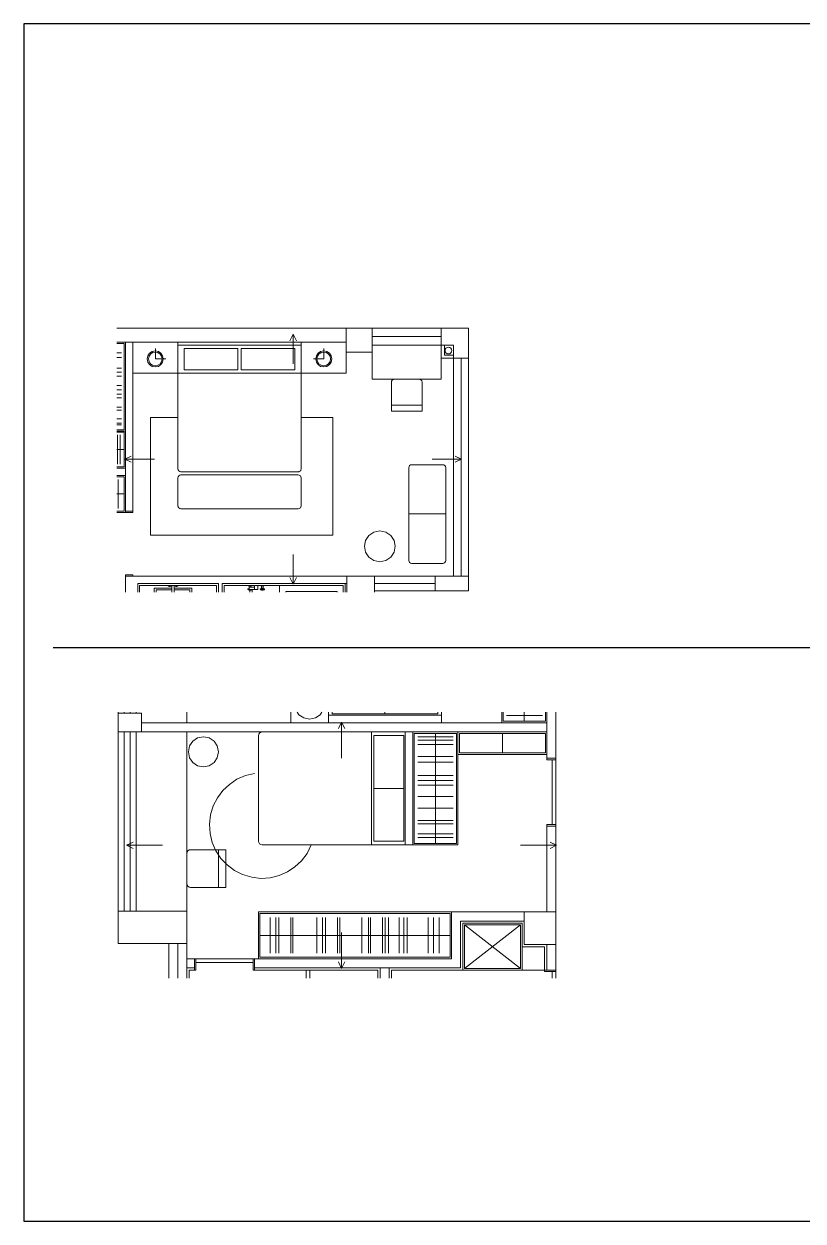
# Model space of a CAD drawing. Header units: millimetres. Extents: x -39780 to 216580, y 220 to 11660.
# Drawn here: x -39780 to -32333, y 220 to 11660 of the extents above; entities that cross this region are included whole.
import ezdxf

# ---------------------------------------------------------------- set-up
doc = ezdxf.new("R2010")
doc.units = ezdxf.units.MM
doc.layers.add('DETAIL', color=7, linetype='CONTINUOUS', lineweight=18)
doc.layers.add('FRAME', color=7, linetype='CONTINUOUS', lineweight=25)

msp = doc.modelspace()

# ---------------------------------------------------------------- linework, layer by layer
at = {"layer": 'DETAIL'}
for p, q in [((-38893, 8754), (-36699, 8754)), ((-37206, 8695), (-37237, 8633)), ((-37206, 8412), (-37206, 8695)), ((-37206, 8695), (-37176, 8633)), ((-36451, 8754), (-36699, 8754)), ((-36699, 8754), (-36699, 8524)), ((-36699, 8754), (-36451, 8754)), ((-36699, 8524), (-36699, 8754)), ((-35791, 8754), (-36451, 8754)), ((-36451, 8524), (-36451, 8754)), ((-36451, 8754), (-36451, 8524)), ((-35531, 8754), (-35791, 8754)), ((-35791, 8754), (-35791, 8589)), ((-35791, 8754), (-35791, 8589)), ((-35531, 8754), (-35791, 8754)), ((-35531, 8465), (-35531, 8754)), ((-35531, 8465), (-35531, 8754)), ((-38893, 8619), (-36699, 8619)), ((-38810, 8619), (-38893, 8619)), ((-38822, 8607), (-38893, 8607)), ((-38822, 7781), (-38822, 8607)), ((-38810, 7769), (-38810, 8619)), ((-38810, 7769), (-38810, 8619)), ((-38810, 7003), (-38810, 8619)), ((-38810, 8619), (-38740, 8619)), ((-38740, 8619), (-38740, 7003)), ((-38309, 8619), (-38740, 8619)), ((-38740, 8619), (-38740, 8324)), ((-38309, 8324), (-38309, 8619)), ((-37130, 8619), (-38309, 8619)), ((-38309, 8619), (-38309, 7410)), ((-38309, 8589), (-37130, 8589)), ((-36699, 8619), (-37130, 8619)), ((-37130, 8619), (-37130, 8324)), ((-37130, 7410), (-37130, 8619)), ((-36699, 8324), (-36699, 8619)), ((-36451, 8672), (-35791, 8672)), ((-35791, 8589), (-36451, 8589)), ((-35791, 8589), (-36451, 8589)), ((-36451, 8589), (-36451, 8265)), ((-35791, 8589), (-35673, 8589)), ((-35791, 8589), (-35673, 8589)), ((-35791, 8465), (-35791, 8589)), ((-35791, 8265), (-35791, 8589)), ((-35761, 8495), (-35761, 8589)), ((-35673, 8589), (-35673, 8465)), ((-35673, 8589), (-35673, 8465)), ((-38893, 8518), (-38849, 8518)), ((-38893, 8473), (-38849, 8473)), ((-38601, 8459), (-38595, 8489)), ((-38595, 8489), (-38579, 8513)), ((-38589, 8459), (-38584, 8484)), ((-38584, 8484), (-38570, 8505)), ((-38579, 8513), (-38554, 8529)), ((-38570, 8505), (-38550, 8519)), ((-38554, 8529), (-38524, 8535)), ((-38550, 8519), (-38524, 8524)), ((-38524, 8459), (-38524, 8558)), ((-38524, 8535), (-38495, 8529)), ((-38524, 8524), (-38499, 8519)), ((-38499, 8519), (-38479, 8505)), ((-38495, 8529), (-38470, 8513)), ((-38479, 8505), (-38465, 8484)), ((-38470, 8513), (-38454, 8489)), ((-38465, 8484), (-38460, 8459)), ((-38454, 8489), (-38448, 8459)), ((-38250, 8353), (-38250, 8560)), ((-38250, 8560), (-37734, 8560)), ((-37734, 8560), (-37734, 8353)), ((-37189, 8560), (-37705, 8560)), ((-37705, 8560), (-37705, 8353)), ((-37189, 8353), (-37189, 8560)), ((-36985, 8489), (-36991, 8459)), ((-36968, 8513), (-36985, 8489)), ((-36974, 8484), (-36979, 8459)), ((-36960, 8505), (-36974, 8484)), ((-36944, 8529), (-36968, 8513)), ((-36940, 8519), (-36960, 8505)), ((-36914, 8535), (-36944, 8529)), ((-36914, 8524), (-36940, 8519)), ((-36914, 8459), (-36914, 8558)), ((-36884, 8529), (-36914, 8535)), ((-36889, 8519), (-36914, 8524)), ((-36868, 8505), (-36889, 8519)), ((-36860, 8513), (-36884, 8529)), ((-36854, 8484), (-36868, 8505)), ((-36844, 8489), (-36860, 8513)), ((-36849, 8459), (-36854, 8484)), ((-36838, 8459), (-36844, 8489)), ((-36699, 8524), (-36451, 8524)), ((-36451, 8524), (-36699, 8524)), ((-35673, 8495), (-35761, 8495)), ((-35755, 8539), (-35753, 8552)), ((-35753, 8526), (-35755, 8539)), ((-35753, 8552), (-35746, 8562)), ((-35746, 8516), (-35753, 8526)), ((-35746, 8562), (-35735, 8569)), ((-35735, 8509), (-35746, 8516)), ((-35735, 8569), (-35723, 8571)), ((-35723, 8507), (-35735, 8509)), ((-35723, 8571), (-35710, 8569)), ((-35710, 8509), (-35723, 8507)), ((-35710, 8569), (-35700, 8562)), ((-35700, 8516), (-35710, 8509)), ((-35700, 8562), (-35693, 8552)), ((-35693, 8526), (-35700, 8516)), ((-35693, 8552), (-35690, 8539)), ((-35690, 8539), (-35693, 8526)), ((-38893, 8370), (-38849, 8370)), ((-38595, 8429), (-38601, 8459)), ((-38579, 8405), (-38595, 8429)), ((-38584, 8434), (-38589, 8459)), ((-38570, 8413), (-38584, 8434)), ((-38554, 8388), (-38579, 8405)), ((-38550, 8399), (-38570, 8413)), ((-38524, 8382), (-38554, 8388)), ((-38524, 8394), (-38550, 8399)), ((-38524, 8459), (-38425, 8459)), ((-38499, 8399), (-38524, 8394)), ((-38495, 8388), (-38524, 8382)), ((-38479, 8413), (-38499, 8399)), ((-38470, 8405), (-38495, 8388)), ((-38465, 8434), (-38479, 8413)), ((-38454, 8429), (-38470, 8405)), ((-38460, 8459), (-38465, 8434)), ((-38448, 8459), (-38454, 8429)), ((-37734, 8353), (-38250, 8353)), ((-37705, 8353), (-37189, 8353)), ((-36914, 8459), (-37013, 8459)), ((-36991, 8459), (-36985, 8429)), ((-36985, 8429), (-36968, 8405)), ((-36979, 8459), (-36974, 8434)), ((-36974, 8434), (-36960, 8413)), ((-36968, 8405), (-36944, 8388)), ((-36960, 8413), (-36940, 8399)), ((-36944, 8388), (-36914, 8382)), ((-36940, 8399), (-36914, 8394)), ((-36914, 8394), (-36889, 8399)), ((-36914, 8382), (-36884, 8388)), ((-36889, 8399), (-36868, 8413)), ((-36884, 8388), (-36860, 8405)), ((-36868, 8413), (-36854, 8434)), ((-36860, 8405), (-36844, 8429)), ((-36854, 8434), (-36849, 8459)), ((-36844, 8429), (-36838, 8459)), ((-35673, 8465), (-35791, 8465)), ((-35673, 6383), (-35673, 8465)), ((-35673, 8465), (-35531, 8465)), ((-35673, 8465), (-35531, 8465)), ((-35602, 6383), (-35602, 8465)), ((-35531, 6383), (-35531, 8465)), ((-38893, 8331), (-38849, 8331)), ((-38893, 8295), (-38849, 8295)), ((-38740, 8324), (-38309, 8324)), ((-38309, 8324), (-37130, 8324)), ((-37130, 8324), (-36699, 8324)), ((-36451, 8265), (-35791, 8265)), ((-36266, 8247), (-36268, 8235)), ((-36260, 8256), (-36266, 8247)), ((-36250, 8262), (-36260, 8256)), ((-36239, 8265), (-36250, 8262)), ((-36003, 8265), (-36239, 8265)), ((-35997, 8264), (-36003, 8265)), ((-35992, 8263), (-35997, 8264)), ((-35987, 8260), (-35992, 8263)), ((-35982, 8256), (-35987, 8260)), ((-35978, 8252), (-35982, 8256)), ((-35976, 8247), (-35978, 8252)), ((-35974, 8241), (-35976, 8247)), ((-35974, 8235), (-35974, 8241)), ((-38893, 8206), (-38849, 8206)), ((-38893, 8162), (-38849, 8162)), ((-38893, 8123), (-38849, 8123)), ((-36268, 8235), (-36268, 7958)), ((-35974, 7958), (-35974, 8235)), ((-38893, 8088), (-38849, 8088)), ((-36268, 8017), (-35974, 8017)), ((-38893, 7998), (-38849, 7998)), ((-38893, 7968), (-38849, 7968)), ((-38571, 6775), (-38571, 7898)), ((-38571, 7898), (-38309, 7898)), ((-37130, 7898), (-36826, 7898)), ((-36826, 7898), (-36826, 6775)), ((-36268, 7958), (-35974, 7958)), ((-38893, 7887), (-38849, 7887)), ((-38893, 7845), (-38849, 7845)), ((-38893, 7830), (-38849, 7830)), ((-38893, 7781), (-38822, 7781)), ((-38810, 7769), (-38893, 7769)), ((-38893, 7769), (-38810, 7769)), ((-38822, 7758), (-38893, 7758)), ((-38885, 7732), (-38885, 7454)), ((-38859, 7732), (-38859, 7454)), ((-38822, 7427), (-38822, 7758)), ((-38810, 7415), (-38810, 7769)), ((-38893, 7592), (-38822, 7592)), ((-38816, 7501), (-38754, 7531)), ((-38533, 7501), (-38816, 7501)), ((-38816, 7501), (-38754, 7471)), ((-36093, 7440), (-36099, 7430)), ((-36084, 7446), (-36093, 7440)), ((-36072, 7448), (-36084, 7446)), ((-35777, 7448), (-36072, 7448)), ((-35879, 7501), (-35596, 7501)), ((-35766, 7446), (-35777, 7448)), ((-35756, 7440), (-35766, 7446)), ((-35750, 7430), (-35756, 7440)), ((-35596, 7501), (-35659, 7531)), ((-35596, 7501), (-35659, 7471)), ((-38893, 7427), (-38822, 7427)), ((-38893, 7415), (-38810, 7415)), ((-38893, 7415), (-38810, 7415)), ((-38893, 7345), (-38810, 7345)), ((-38810, 7345), (-38893, 7345)), ((-38822, 7333), (-38893, 7333)), ((-38822, 7003), (-38822, 7333)), ((-38810, 6991), (-38810, 7345)), ((-38309, 7410), (-38307, 7398)), ((-38307, 7333), (-38309, 7321)), ((-38307, 7398), (-38300, 7389)), ((-38300, 7342), (-38307, 7333)), ((-38300, 7389), (-38291, 7382)), ((-38291, 7348), (-38300, 7342)), ((-38291, 7382), (-38280, 7380)), ((-38280, 7351), (-38291, 7348)), ((-38280, 7380), (-37159, 7380)), ((-37159, 7351), (-38280, 7351)), ((-37159, 7380), (-37153, 7381)), ((-37148, 7348), (-37159, 7351)), ((-37153, 7381), (-37148, 7382)), ((-37148, 7382), (-37143, 7385)), ((-37138, 7342), (-37148, 7348)), ((-37143, 7385), (-37138, 7389)), ((-37138, 7389), (-37134, 7393)), ((-37132, 7333), (-37138, 7342)), ((-37134, 7393), (-37132, 7398)), ((-37132, 7398), (-37130, 7404)), ((-37130, 7321), (-37132, 7333)), ((-37130, 7404), (-37130, 7410)), ((-36099, 7430), (-36102, 7419)), ((-36102, 7419), (-36102, 6534)), ((-35748, 7419), (-35750, 7430)), ((-35748, 6534), (-35748, 7419)), ((-38878, 7307), (-38878, 7029)), ((-38309, 7321), (-38309, 7056)), ((-37130, 7056), (-37130, 7321)), ((-38893, 7168), (-38822, 7168)), ((-38893, 7003), (-38822, 7003)), ((-38893, 6991), (-38810, 6991)), ((-38740, 7003), (-38810, 7003)), ((-38740, 7003), (-38810, 7003)), ((-38810, 7003), (-38810, 6991)), ((-38810, 6991), (-38740, 6991)), ((-38740, 6991), (-38740, 7003)), ((-38309, 7056), (-38307, 7044)), ((-38307, 7044), (-38300, 7035)), ((-38300, 7035), (-38291, 7029)), ((-38291, 7029), (-38280, 7026)), ((-38280, 7026), (-37159, 7026)), ((-37159, 7026), (-37148, 7029)), ((-37148, 7029), (-37138, 7035)), ((-37138, 7035), (-37132, 7044)), ((-37132, 7044), (-37130, 7056)), ((-36102, 6977), (-35748, 6977)), ((-36826, 6775), (-38571, 6775)), ((-36514, 6725), (-36482, 6772)), ((-36482, 6772), (-36435, 6804)), ((-36435, 6804), (-36378, 6815)), ((-36378, 6815), (-36320, 6804)), ((-36320, 6804), (-36274, 6772)), ((-36274, 6772), (-36242, 6725)), ((-36525, 6668), (-36514, 6725)), ((-36514, 6611), (-36525, 6668)), ((-36242, 6725), (-36230, 6668)), ((-36230, 6668), (-36242, 6611)), ((-37206, 6590), (-37206, 6307)), ((-36482, 6564), (-36514, 6611)), ((-36435, 6532), (-36482, 6564)), ((-36378, 6521), (-36435, 6532)), ((-36320, 6532), (-36378, 6521)), ((-36274, 6564), (-36320, 6532)), ((-36242, 6611), (-36274, 6564)), ((-36102, 6534), (-36099, 6523)), ((-36099, 6523), (-36093, 6513)), ((-35756, 6513), (-35750, 6523)), ((-35750, 6523), (-35748, 6534)), ((-36093, 6513), (-36084, 6507)), ((-36084, 6507), (-36072, 6505)), ((-36072, 6505), (-35777, 6505)), ((-35777, 6505), (-35766, 6507)), ((-35766, 6507), (-35756, 6513)), ((-38740, 6395), (-38810, 6395)), ((-38810, 6395), (-38810, 6383)), ((-38810, 6383), (-38740, 6383)), ((-38810, 6230), (-38810, 6383)), ((-38810, 6383), (-36693, 6383)), ((-38740, 6383), (-38740, 6395)), ((-37920, 6313), (-38692, 6313)), ((-38692, 6313), (-38692, 6230)), ((-37938, 6295), (-38675, 6295)), ((-38675, 6295), (-38675, 6230)), ((-38675, 6230), (-38675, 6295)), ((-38675, 6295), (-37938, 6295)), ((-38389, 6295), (-38389, 6290)), ((-38385, 6295), (-38385, 6290)), ((-38365, 6295), (-38365, 6230)), ((-38365, 6295), (-38345, 6295)), ((-38345, 6295), (-38345, 6230)), ((-38325, 6295), (-38325, 6290)), ((-38321, 6295), (-38321, 6290)), ((-37938, 6230), (-37938, 6295)), ((-37938, 6295), (-37938, 6230)), ((-37920, 6230), (-37920, 6313)), ((-37884, 6313), (-36693, 6313)), ((-36693, 6313), (-37884, 6313)), ((-37884, 6313), (-37884, 6230)), ((-37867, 6230), (-37867, 6295)), ((-37867, 6295), (-36728, 6295)), ((-37849, 6383), (-36693, 6383)), ((-37635, 6295), (-37635, 6294)), ((-37635, 6295), (-37603, 6295)), ((-37635, 6294), (-37634, 6292)), ((-37634, 6292), (-37633, 6292)), ((-37605, 6292), (-37604, 6292)), ((-37604, 6292), (-37603, 6294)), ((-37603, 6294), (-37603, 6295)), ((-37581, 6295), (-37581, 6292)), ((-37539, 6295), (-37581, 6295)), ((-37539, 6295), (-37539, 6292)), ((-37517, 6295), (-37485, 6295)), ((-37517, 6295), (-37517, 6294)), ((-37517, 6294), (-37516, 6292)), ((-37516, 6292), (-37515, 6292)), ((-37487, 6292), (-37486, 6292)), ((-37486, 6292), (-37485, 6294)), ((-37485, 6294), (-37485, 6295)), ((-36728, 6295), (-37336, 6295)), ((-37336, 6295), (-37336, 6230)), ((-37206, 6307), (-37237, 6369)), ((-37206, 6307), (-37176, 6369)), ((-36728, 6230), (-36728, 6295)), ((-36728, 6295), (-36728, 6230)), ((-36711, 6230), (-36711, 6313)), ((-36428, 6383), (-36693, 6383)), ((-36693, 6383), (-36693, 6230)), ((-36693, 6383), (-36428, 6383)), ((-36693, 6230), (-36693, 6383)), ((-36693, 6383), (-36693, 6313)), ((-36428, 6230), (-36428, 6383)), ((-35850, 6383), (-36428, 6383)), ((-36428, 6383), (-36428, 6230)), ((-36428, 6313), (-35850, 6313)), ((-35850, 6383), (-35531, 6383)), ((-35850, 6242), (-35850, 6383)), ((-35850, 6383), (-35531, 6383)), ((-35850, 6242), (-35850, 6383)), ((-35531, 6383), (-35531, 6242)), ((-35531, 6383), (-35531, 6242)), ((-38365, 6268), (-38535, 6268)), ((-38535, 6268), (-38535, 6230)), ((-38365, 6251), (-38517, 6251)), ((-38517, 6251), (-38517, 6230)), ((-38399, 6290), (-38400, 6289)), ((-38400, 6289), (-38400, 6289)), ((-38400, 6289), (-38400, 6288)), ((-38400, 6288), (-38399, 6288)), ((-38398, 6290), (-38399, 6290)), ((-38399, 6290), (-38399, 6290)), ((-38399, 6290), (-38399, 6290)), ((-38399, 6288), (-38399, 6287)), ((-38399, 6287), (-38399, 6287)), ((-38399, 6287), (-38398, 6287)), ((-38397, 6290), (-38398, 6290)), ((-38398, 6290), (-38398, 6290)), ((-38398, 6287), (-38398, 6287)), ((-38398, 6287), (-38397, 6287)), ((-38397, 6290), (-38397, 6290)), ((-38393, 6290), (-38397, 6290)), ((-38396, 6289), (-38397, 6290)), ((-38397, 6287), (-38396, 6288)), ((-38397, 6287), (-38393, 6287)), ((-38397, 6287), (-38397, 6287)), ((-38396, 6288), (-38396, 6289)), ((-38396, 6289), (-38396, 6289)), ((-38393, 6290), (-38393, 6290)), ((-38389, 6290), (-38393, 6290)), ((-38393, 6287), (-38393, 6290)), ((-38393, 6287), (-38392, 6284)), ((-38393, 6287), (-38393, 6287)), ((-38388, 6287), (-38393, 6287)), ((-38382, 6284), (-38392, 6284)), ((-38388, 6290), (-38389, 6290)), ((-38388, 6288), (-38389, 6289)), ((-38389, 6289), (-38388, 6289)), ((-38388, 6289), (-38388, 6290)), ((-38388, 6290), (-38387, 6290)), ((-38388, 6287), (-38388, 6288)), ((-38387, 6287), (-38388, 6287)), ((-38387, 6290), (-38387, 6290)), ((-38387, 6290), (-38386, 6290)), ((-38386, 6287), (-38387, 6287)), ((-38387, 6287), (-38387, 6287)), ((-38386, 6290), (-38386, 6290)), ((-38386, 6290), (-38385, 6289)), ((-38385, 6290), (-38386, 6290)), ((-38385, 6288), (-38386, 6287)), ((-38386, 6287), (-38386, 6287)), ((-38381, 6287), (-38386, 6287)), ((-38385, 6290), (-38381, 6290)), ((-38385, 6289), (-38385, 6288)), ((-38385, 6289), (-38385, 6289)), ((-38381, 6287), (-38382, 6284)), ((-38381, 6290), (-38377, 6290)), ((-38381, 6290), (-38381, 6290)), ((-38381, 6287), (-38381, 6290)), ((-38381, 6287), (-38381, 6287)), ((-38377, 6287), (-38381, 6287)), ((-38376, 6290), (-38377, 6290)), ((-38377, 6290), (-38377, 6289)), ((-38377, 6289), (-38377, 6289)), ((-38377, 6289), (-38377, 6288)), ((-38377, 6288), (-38377, 6287)), ((-38377, 6287), (-38376, 6287)), ((-38375, 6290), (-38376, 6290)), ((-38376, 6290), (-38376, 6290)), ((-38376, 6287), (-38376, 6287)), ((-38376, 6287), (-38375, 6287)), ((-38374, 6290), (-38375, 6290)), ((-38375, 6290), (-38375, 6290)), ((-38375, 6287), (-38375, 6287)), ((-38375, 6287), (-38374, 6287)), ((-38374, 6289), (-38374, 6290)), ((-38374, 6290), (-38374, 6290)), ((-38374, 6288), (-38374, 6289)), ((-38374, 6289), (-38374, 6289)), ((-38374, 6287), (-38374, 6288)), ((-38374, 6288), (-38374, 6288)), ((-38175, 6268), (-38345, 6268)), ((-38193, 6251), (-38345, 6251)), ((-38335, 6290), (-38336, 6290)), ((-38336, 6290), (-38336, 6289)), ((-38336, 6289), (-38336, 6289)), ((-38336, 6289), (-38336, 6288)), ((-38336, 6288), (-38336, 6288)), ((-38336, 6288), (-38335, 6287)), ((-38334, 6290), (-38335, 6290)), ((-38335, 6290), (-38335, 6290)), ((-38335, 6287), (-38335, 6287)), ((-38335, 6287), (-38334, 6287)), ((-38333, 6290), (-38334, 6290)), ((-38334, 6290), (-38334, 6290)), ((-38334, 6287), (-38334, 6287)), ((-38334, 6287), (-38333, 6287)), ((-38333, 6290), (-38333, 6290)), ((-38329, 6290), (-38333, 6290)), ((-38333, 6289), (-38333, 6290)), ((-38333, 6288), (-38333, 6289)), ((-38333, 6289), (-38333, 6289)), ((-38333, 6287), (-38333, 6288)), ((-38333, 6287), (-38329, 6287)), ((-38333, 6287), (-38333, 6287)), ((-38329, 6290), (-38329, 6290)), ((-38325, 6290), (-38329, 6290)), ((-38329, 6287), (-38329, 6290)), ((-38329, 6287), (-38328, 6284)), ((-38329, 6287), (-38329, 6287)), ((-38329, 6287), (-38324, 6287)), ((-38328, 6284), (-38318, 6284)), ((-38325, 6289), (-38324, 6290)), ((-38325, 6290), (-38324, 6290)), ((-38325, 6288), (-38325, 6289)), ((-38325, 6289), (-38325, 6289)), ((-38324, 6287), (-38325, 6288)), ((-38324, 6290), (-38324, 6290)), ((-38324, 6290), (-38323, 6290)), ((-38323, 6287), (-38324, 6287)), ((-38324, 6287), (-38324, 6287)), ((-38323, 6290), (-38322, 6290)), ((-38322, 6287), (-38323, 6287)), ((-38322, 6290), (-38322, 6290)), ((-38322, 6290), (-38322, 6289)), ((-38322, 6290), (-38321, 6290)), ((-38321, 6289), (-38322, 6288)), ((-38322, 6289), (-38321, 6289)), ((-38322, 6288), (-38322, 6287)), ((-38322, 6287), (-38322, 6287)), ((-38322, 6287), (-38317, 6287)), ((-38321, 6290), (-38317, 6290)), ((-38317, 6287), (-38318, 6284)), ((-38317, 6290), (-38313, 6290)), ((-38317, 6290), (-38317, 6290)), ((-38317, 6287), (-38317, 6290)), ((-38317, 6287), (-38317, 6287)), ((-38313, 6287), (-38317, 6287)), ((-38313, 6290), (-38314, 6289)), ((-38314, 6289), (-38314, 6289)), ((-38314, 6289), (-38314, 6288)), ((-38314, 6288), (-38313, 6287)), ((-38312, 6290), (-38313, 6290)), ((-38313, 6290), (-38313, 6290)), ((-38313, 6287), (-38313, 6287)), ((-38313, 6287), (-38312, 6287)), ((-38311, 6290), (-38312, 6290)), ((-38312, 6290), (-38312, 6290)), ((-38312, 6287), (-38312, 6287)), ((-38312, 6287), (-38311, 6287)), ((-38310, 6290), (-38311, 6290)), ((-38311, 6290), (-38311, 6290)), ((-38311, 6287), (-38310, 6288)), ((-38311, 6287), (-38311, 6287)), ((-38310, 6289), (-38310, 6290)), ((-38310, 6288), (-38310, 6289)), ((-38310, 6289), (-38310, 6289)), ((-38310, 6288), (-38310, 6288)), ((-38193, 6230), (-38193, 6251)), ((-38175, 6230), (-38175, 6268)), ((-37640, 6257), (-37639, 6259)), ((-37639, 6256), (-37640, 6257)), ((-37639, 6259), (-37638, 6261)), ((-37638, 6254), (-37639, 6256)), ((-37638, 6261), (-37637, 6262)), ((-37637, 6253), (-37638, 6254)), ((-37637, 6262), (-37635, 6262)), ((-37635, 6253), (-37637, 6253)), ((-37635, 6262), (-37633, 6262)), ((-37633, 6253), (-37635, 6253)), ((-37633, 6292), (-37632, 6291)), ((-37633, 6262), (-37632, 6261)), ((-37632, 6254), (-37633, 6253)), ((-37632, 6291), (-37631, 6290)), ((-37606, 6291), (-37632, 6291)), ((-37632, 6261), (-37631, 6259)), ((-37628, 6260), (-37632, 6260)), ((-37631, 6256), (-37632, 6254)), ((-37628, 6254), (-37632, 6254)), ((-37631, 6290), (-37631, 6290)), ((-37631, 6290), (-37630, 6289)), ((-37631, 6259), (-37631, 6257)), ((-37631, 6257), (-37631, 6256)), ((-37630, 6289), (-37629, 6289)), ((-37609, 6289), (-37629, 6289)), ((-37628, 6262), (-37627, 6262)), ((-37628, 6252), (-37628, 6262)), ((-37627, 6262), (-37628, 6262)), ((-37616, 6253), (-37628, 6253)), ((-37625, 6250), (-37628, 6252)), ((-37616, 6252), (-37628, 6252)), ((-37627, 6277), (-37627, 6289)), ((-37627, 6277), (-37627, 6254)), ((-37627, 6277), (-37575, 6277)), ((-37627, 6254), (-37575, 6254)), ((-37618, 6250), (-37625, 6250)), ((-37624, 6250), (-37623, 6249)), ((-37623, 6249), (-37622, 6249)), ((-37622, 6249), (-37621, 6249)), ((-37620, 6248), (-37622, 6244)), ((-37622, 6244), (-37622, 6239)), ((-37622, 6239), (-37621, 6234)), ((-37621, 6254), (-37620, 6253)), ((-37621, 6249), (-37619, 6248)), ((-37620, 6245), (-37621, 6241)), ((-37621, 6241), (-37621, 6230)), ((-37620, 6253), (-37619, 6253)), ((-37616, 6251), (-37620, 6248)), ((-37617, 6248), (-37620, 6245)), ((-37619, 6253), (-37618, 6253)), ((-37618, 6253), (-37617, 6254)), ((-37614, 6250), (-37617, 6248)), ((-37616, 6251), (-37616, 6254)), ((-37610, 6251), (-37614, 6250)), ((-37611, 6277), (-37611, 6289)), ((-37606, 6250), (-37610, 6251)), ((-37609, 6289), (-37608, 6289)), ((-37608, 6289), (-37607, 6290)), ((-37607, 6290), (-37606, 6290)), ((-37606, 6291), (-37605, 6292)), ((-37606, 6290), (-37606, 6291)), ((-37603, 6248), (-37606, 6250)), ((-37604, 6251), (-37604, 6254)), ((-37604, 6253), (-37603, 6253)), ((-37600, 6248), (-37604, 6251)), ((-37603, 6253), (-37602, 6253)), ((-37600, 6245), (-37603, 6248)), ((-37602, 6253), (-37601, 6253)), ((-37601, 6253), (-37601, 6254)), ((-37598, 6244), (-37600, 6248)), ((-37600, 6241), (-37600, 6245)), ((-37600, 6241), (-37600, 6230)), ((-37600, 6234), (-37598, 6239)), ((-37598, 6239), (-37598, 6244)), ((-37581, 6292), (-37539, 6292)), ((-37564, 6254), (-37580, 6254)), ((-37575, 6292), (-37575, 6254)), ((-37545, 6254), (-37564, 6254)), ((-37564, 6254), (-37545, 6254)), ((-37545, 6254), (-37545, 6292)), ((-37522, 6257), (-37521, 6259)), ((-37521, 6256), (-37522, 6257)), ((-37521, 6259), (-37520, 6261)), ((-37520, 6254), (-37521, 6256)), ((-37520, 6261), (-37519, 6262)), ((-37519, 6253), (-37520, 6254)), ((-37519, 6262), (-37517, 6262)), ((-37517, 6253), (-37519, 6253)), ((-37517, 6262), (-37515, 6262)), ((-37515, 6253), (-37517, 6253)), ((-37515, 6292), (-37514, 6291)), ((-37515, 6262), (-37514, 6261)), ((-37514, 6254), (-37515, 6253)), ((-37514, 6291), (-37513, 6290)), ((-37488, 6291), (-37514, 6291)), ((-37514, 6261), (-37513, 6259)), ((-37510, 6260), (-37514, 6260)), ((-37513, 6256), (-37514, 6254)), ((-37510, 6254), (-37514, 6254)), ((-37513, 6290), (-37513, 6290)), ((-37513, 6290), (-37512, 6289)), ((-37513, 6259), (-37513, 6257)), ((-37513, 6257), (-37513, 6256)), ((-37512, 6289), (-37511, 6289)), ((-37491, 6289), (-37511, 6289)), ((-37510, 6262), (-37505, 6263)), ((-37510, 6252), (-37510, 6262)), ((-37492, 6262), (-37510, 6262)), ((-37492, 6253), (-37510, 6253)), ((-37507, 6250), (-37510, 6252)), ((-37492, 6252), (-37510, 6252)), ((-37509, 6268), (-37509, 6289)), ((-37509, 6268), (-37493, 6268)), ((-37507, 6267), (-37509, 6268)), ((-37495, 6267), (-37507, 6267)), ((-37495, 6250), (-37507, 6250)), ((-37506, 6250), (-37504, 6249)), ((-37505, 6263), (-37505, 6267)), ((-37497, 6263), (-37505, 6263)), ((-37505, 6259), (-37504, 6261)), ((-37505, 6257), (-37505, 6259)), ((-37505, 6256), (-37505, 6257)), ((-37504, 6254), (-37505, 6256)), ((-37504, 6261), (-37503, 6262)), ((-37503, 6253), (-37504, 6254)), ((-37504, 6249), (-37501, 6248)), ((-37503, 6262), (-37501, 6262)), ((-37501, 6253), (-37503, 6253)), ((-37501, 6262), (-37499, 6262)), ((-37499, 6253), (-37501, 6253)), ((-37501, 6248), (-37498, 6249)), ((-37499, 6262), (-37498, 6261)), ((-37498, 6254), (-37499, 6253)), ((-37498, 6261), (-37497, 6259)), ((-37497, 6256), (-37498, 6254)), ((-37498, 6249), (-37496, 6250)), ((-37497, 6263), (-37497, 6267)), ((-37492, 6262), (-37497, 6263)), ((-37497, 6259), (-37497, 6257)), ((-37497, 6257), (-37497, 6256)), ((-37495, 6267), (-37493, 6268)), ((-37495, 6250), (-37492, 6252)), ((-37493, 6268), (-37493, 6289)), ((-37492, 6252), (-37492, 6262)), ((-37492, 6260), (-37488, 6260)), ((-37492, 6254), (-37488, 6254)), ((-37491, 6289), (-37490, 6289)), ((-37490, 6289), (-37489, 6290)), ((-37489, 6290), (-37488, 6290)), ((-37489, 6259), (-37488, 6261)), ((-37489, 6257), (-37489, 6259)), ((-37489, 6256), (-37489, 6257)), ((-37488, 6254), (-37489, 6256)), ((-37488, 6291), (-37487, 6292)), ((-37488, 6290), (-37488, 6291)), ((-37488, 6261), (-37486, 6262)), ((-37486, 6253), (-37488, 6254)), ((-37486, 6262), (-37485, 6262)), ((-37485, 6253), (-37486, 6253)), ((-37485, 6262), (-37483, 6262)), ((-37483, 6253), (-37485, 6253)), ((-37483, 6262), (-37482, 6261)), ((-37482, 6254), (-37483, 6253)), ((-37482, 6261), (-37481, 6259)), ((-37481, 6256), (-37482, 6254)), ((-37481, 6259), (-37480, 6257)), ((-37480, 6257), (-37481, 6256)), ((-36787, 6236), (-37277, 6236)), ((-37277, 6236), (-37277, 6230)), ((-36787, 6230), (-36787, 6236)), ((-35850, 6242), (-36428, 6242)), ((-35531, 6242), (-35850, 6242)), ((-35531, 6242), (-35850, 6242)), ((-38879, 5075), (-38879, 5082)), ((-38879, 5075), (-38655, 5075)), ((-38879, 4895), (-38879, 5075)), ((-38879, 5075), (-38655, 5075)), ((-38879, 4895), (-38879, 5075)), ((-38821, 5075), (-38821, 5082)), ((-38763, 5075), (-38763, 5082)), ((-38706, 5075), (-38706, 5082)), ((-38706, 5082), (-38706, 5075)), ((-38706, 5075), (-38655, 5075)), ((-38655, 5075), (-38655, 4895)), ((-38655, 5075), (-38655, 4895)), ((-38655, 5075), (-38655, 4981)), ((-38223, 4981), (-38223, 5082)), ((-38223, 4981), (-38223, 5082)), ((-38223, 4981), (-38223, 5082)), ((-37230, 5082), (-37230, 4981)), ((-37230, 5082), (-37230, 4981)), ((-37151, 5059), (-37167, 5082)), ((-37106, 5029), (-37151, 5059)), ((-36948, 5059), (-36993, 5029)), ((-36932, 5082), (-36948, 5059)), ((-36869, 5082), (-36869, 4981)), ((-36869, 5053), (-35789, 5053)), ((-36833, 5082), (-36833, 5068)), ((-36833, 5068), (-36329, 5068)), ((-36329, 5082), (-36329, 5068)), ((-36329, 5068), (-36329, 5082)), ((-36329, 5068), (-35825, 5068)), ((-35825, 5068), (-35825, 5082)), ((-35789, 5082), (-35789, 4981)), ((-35789, 4981), (-35789, 5082)), ((-35213, 4981), (-35213, 5082)), ((-35213, 5082), (-35213, 4981)), ((-35213, 4981), (-35213, 5082)), ((-35199, 4996), (-35199, 5082)), ((-35166, 5051), (-34823, 5051)), ((-34997, 5082), (-34997, 4996)), ((-34796, 5082), (-34796, 4996)), ((-34781, 5082), (-34781, 4981)), ((-34781, 5082), (-34781, 4643)), ((-34695, 4643), (-34695, 5082)), ((-38655, 4981), (-34781, 4981)), ((-38655, 4895), (-38655, 4981)), ((-38655, 4981), (-38223, 4981)), ((-37230, 4981), (-38223, 4981)), ((-37230, 4981), (-38223, 4981)), ((-37050, 5017), (-37106, 5029)), ((-36993, 5029), (-37050, 5017)), ((-36869, 4981), (-35789, 4981)), ((-36743, 4988), (-36774, 4926)), ((-36743, 4643), (-36743, 4988)), ((-36743, 4988), (-36713, 4926)), ((-35789, 4981), (-35213, 4981)), ((-34781, 4981), (-35213, 4981)), ((-34796, 4996), (-35199, 4996)), ((-34781, 4981), (-34781, 4895)), ((-38879, 3181), (-38879, 4895)), ((-38655, 4895), (-38879, 4895)), ((-38655, 4895), (-38879, 4895)), ((-38821, 3181), (-38821, 4895)), ((-38763, 3181), (-38763, 4895)), ((-38706, 3181), (-38706, 4895)), ((-38706, 3181), (-38706, 4895)), ((-38706, 4895), (-38223, 4895)), ((-34781, 4895), (-38655, 4895)), ((-38223, 4895), (-38223, 3181)), ((-38197, 4760), (-38166, 4806)), ((-38166, 4806), (-38120, 4837)), ((-38120, 4837), (-38064, 4848)), ((-38064, 4848), (-38008, 4837)), ((-38008, 4837), (-37962, 4806)), ((-37962, 4806), (-37932, 4760)), ((-37536, 4873), (-37539, 4859)), ((-37539, 4859), (-37539, 3851)), ((-37529, 4884), (-37536, 4873)), ((-37517, 4892), (-37529, 4884)), ((-37503, 4895), (-37517, 4892)), ((-36063, 4895), (-37503, 4895)), ((-36459, 3815), (-36459, 4895)), ((-36149, 4859), (-36437, 4859)), ((-36437, 4859), (-36437, 4355)), ((-36149, 4355), (-36149, 4859)), ((-36135, 3815), (-36135, 4895)), ((-36063, 3815), (-36063, 4895)), ((-36063, 4895), (-35631, 4895)), ((-36063, 3815), (-36063, 4895)), ((-36049, 3829), (-36049, 4880)), ((-36049, 4880), (-35645, 4880)), ((-36016, 4847), (-35678, 4847)), ((-36016, 4816), (-35678, 4816)), ((-35847, 3829), (-35847, 4880)), ((-35645, 4880), (-35645, 3829)), ((-35631, 4895), (-35631, 3815)), ((-34781, 4895), (-35631, 4895)), ((-35631, 4895), (-35631, 4679)), ((-34796, 4880), (-35616, 4880)), ((-35616, 4880), (-35616, 4693)), ((-35206, 4693), (-35206, 4880)), ((-34796, 4693), (-34796, 4880)), ((-34781, 4679), (-34781, 4895)), ((-38208, 4704), (-38197, 4760)), ((-38197, 4648), (-38208, 4704)), ((-37932, 4760), (-37920, 4704)), ((-37920, 4704), (-37932, 4648)), ((-36016, 4773), (-35678, 4773)), ((-35616, 4693), (-34796, 4693)), ((-38166, 4602), (-38197, 4648)), ((-38120, 4571), (-38166, 4602)), ((-37962, 4602), (-38008, 4571)), ((-37932, 4648), (-37962, 4602)), ((-36016, 4658), (-35678, 4658)), ((-36016, 4604), (-35678, 4604)), ((-35631, 4679), (-34781, 4679)), ((-34781, 4643), (-34695, 4643)), ((-34695, 4643), (-34781, 4643)), ((-34781, 4643), (-34781, 4628)), ((-34781, 4643), (-34695, 4643)), ((-34781, 4628), (-34695, 4628)), ((-34731, 4628), (-34695, 4628)), ((-34731, 4009), (-34731, 4628)), ((-34695, 4628), (-34695, 4643)), ((-34695, 4628), (-34695, 4009)), ((-38064, 4560), (-38120, 4571)), ((-38008, 4571), (-38064, 4560)), ((-37663, 4477), (-37744, 4442)), ((-37575, 4498), (-37663, 4477)), ((-36016, 4478), (-35678, 4478)), ((-37816, 4393), (-37879, 4334)), ((-37744, 4442), (-37816, 4393)), ((-36437, 4355), (-36149, 4355)), ((-36149, 4355), (-36437, 4355)), ((-36437, 4355), (-36437, 3851)), ((-36149, 3851), (-36149, 4355)), ((-36016, 4430), (-35678, 4430)), ((-36016, 4387), (-35678, 4387)), ((-37931, 4265), (-37970, 4187)), ((-37879, 4334), (-37931, 4265)), ((-36016, 4278), (-35678, 4278)), ((-37970, 4187), (-37996, 4103)), ((-36016, 4165), (-35678, 4165)), ((-37996, 4103), (-38006, 4013)), ((-38006, 4013), (-38001, 3923)), ((-36016, 4047), (-35678, 4047)), ((-36016, 4015), (-35678, 4015)), ((-34695, 4009), (-34781, 4009)), ((-34781, 4009), (-34781, 3995)), ((-34695, 4009), (-34731, 4009)), ((-34695, 3995), (-34695, 4009)), ((-38001, 3923), (-37980, 3837)), ((-36016, 3922), (-35678, 3922)), ((-34781, 3995), (-34695, 3995)), ((-34695, 3995), (-34781, 3995)), ((-34781, 3995), (-34781, 3174)), ((-34781, 3995), (-34695, 3995)), ((-34695, 3174), (-34695, 3995)), ((-38799, 3811), (-38737, 3841)), ((-38454, 3811), (-38799, 3811)), ((-38799, 3811), (-38737, 3781)), ((-37980, 3837), (-37945, 3758)), ((-37539, 3851), (-37536, 3837)), ((-37536, 3837), (-37529, 3825)), ((-37529, 3825), (-37517, 3817)), ((-37517, 3817), (-37503, 3815)), ((-37503, 3815), (-36063, 3815)), ((-37074, 3734), (-37033, 3815)), ((-36437, 3851), (-36149, 3851)), ((-36063, 3815), (-35631, 3815)), ((-35631, 3815), (-36063, 3815)), ((-35645, 3829), (-36049, 3829)), ((-36016, 3886), (-35678, 3886)), ((-35033, 3811), (-34688, 3811)), ((-34688, 3811), (-34750, 3841)), ((-34688, 3811), (-34750, 3781)), ((-38223, 3733), (-38220, 3747)), ((-38223, 3445), (-38223, 3733)), ((-38220, 3747), (-38213, 3758)), ((-38213, 3758), (-38201, 3766)), ((-38201, 3766), (-38187, 3769)), ((-38187, 3769), (-37849, 3769)), ((-37945, 3758), (-37897, 3686)), ((-37921, 3769), (-37921, 3409)), ((-37897, 3686), (-37838, 3623)), ((-37849, 3769), (-37849, 3409)), ((-37190, 3604), (-37126, 3663)), ((-37126, 3663), (-37074, 3734)), ((-37838, 3623), (-37768, 3571)), ((-37768, 3571), (-37690, 3531)), ((-37341, 3521), (-37262, 3556)), ((-37262, 3556), (-37190, 3604)), ((-38220, 3431), (-38223, 3445)), ((-37690, 3531), (-37603, 3505)), ((-37603, 3505), (-37514, 3495)), ((-37514, 3495), (-37426, 3501)), ((-37426, 3501), (-37341, 3521)), ((-38213, 3419), (-38220, 3431)), ((-38201, 3412), (-38213, 3419)), ((-38187, 3409), (-38201, 3412)), ((-37849, 3409), (-38187, 3409)), ((-38879, 2871), (-38879, 3181)), ((-38223, 3181), (-38879, 3181)), ((-38879, 3181), (-38879, 2871)), ((-38223, 3181), (-38706, 3181)), ((-38223, 3037), (-38223, 3181)), ((-38223, 2871), (-38223, 3181)), ((-35692, 3174), (-37539, 3174)), ((-37539, 3174), (-37539, 2727)), ((-35706, 3159), (-37525, 3159)), ((-37525, 3159), (-37525, 2742)), ((-37427, 3121), (-37427, 2781)), ((-37373, 3121), (-37373, 2781)), ((-37344, 3121), (-37344, 2781)), ((-37230, 3121), (-37230, 2781)), ((-37209, 3121), (-37209, 2781)), ((-36980, 3121), (-36980, 2781)), ((-36926, 3121), (-36926, 2781)), ((-36897, 3121), (-36897, 2781)), ((-36783, 3121), (-36783, 2781)), ((-36762, 3121), (-36762, 2781)), ((-36550, 3121), (-36550, 2781)), ((-36488, 3121), (-36488, 2781)), ((-36467, 3121), (-36467, 2781)), ((-36352, 3121), (-36352, 2781)), ((-36328, 3121), (-36328, 2781)), ((-36295, 3121), (-36295, 2781)), ((-36192, 3121), (-36192, 2781)), ((-36148, 3121), (-36148, 2781)), ((-36116, 3121), (-36116, 2781)), ((-35915, 3121), (-35915, 2781)), ((-35866, 3121), (-35866, 2781)), ((-35810, 3121), (-35810, 2781)), ((-35706, 2742), (-35706, 3159)), ((-35692, 2727), (-35692, 3174)), ((-35692, 3174), (-34997, 3174)), ((-35692, 2727), (-35692, 3174)), ((-34997, 2864), (-34997, 3174)), ((-34997, 3174), (-34695, 3174)), ((-34997, 3174), (-34695, 3174)), ((-34997, 2864), (-34997, 3174)), ((-34997, 3174), (-34997, 3087)), ((-34781, 3174), (-34695, 3174)), ((-34695, 3174), (-34695, 2864)), ((-34695, 3174), (-34695, 2864)), ((-36743, 2979), (-36743, 2634)), ((-34997, 3087), (-35606, 3087)), ((-35606, 3087), (-35606, 2641)), ((-35019, 3066), (-35584, 3066)), ((-35584, 3066), (-35584, 2619)), ((-35019, 3066), (-35584, 3066)), ((-35584, 3066), (-35584, 2619)), ((-35033, 3051), (-35570, 3051)), ((-35570, 3051), (-35570, 2634)), ((-35570, 2634), (-35033, 3051)), ((-35033, 2634), (-35570, 3051)), ((-35033, 2634), (-35033, 3051)), ((-35019, 2842), (-35019, 3066)), ((-35019, 2619), (-35019, 3066)), ((-38879, 2871), (-38223, 2871)), ((-38396, 2871), (-38396, 2540)), ((-38310, 2540), (-38310, 2871)), ((-38223, 2871), (-38223, 2540)), ((-37525, 2950), (-35706, 2950)), ((-34695, 2864), (-34997, 2864)), ((-34695, 2864), (-34997, 2864)), ((-34781, 2619), (-34781, 2864)), ((-34781, 2864), (-34695, 2864)), ((-34695, 2864), (-34695, 2619)), ((-34803, 2842), (-35019, 2842)), ((-34803, 2842), (-35019, 2842)), ((-35019, 2842), (-35019, 2619)), ((-34803, 2619), (-34803, 2842)), ((-34803, 2619), (-34803, 2842)), ((-38151, 2727), (-38223, 2727)), ((-38223, 2727), (-38223, 2641)), ((-38223, 2641), (-38151, 2641)), ((-38151, 2727), (-38151, 2641)), ((-38151, 2641), (-38151, 2727)), ((-38151, 2619), (-38151, 2727)), ((-38151, 2727), (-38137, 2727)), ((-38151, 2619), (-38151, 2641)), ((-38137, 2727), (-38137, 2619)), ((-38137, 2727), (-37590, 2727)), ((-38137, 2691), (-38137, 2727)), ((-37590, 2691), (-38137, 2691)), ((-37590, 2619), (-37590, 2727)), ((-37590, 2727), (-37575, 2727)), ((-37590, 2727), (-37590, 2691)), ((-37575, 2727), (-37575, 2641)), ((-37575, 2727), (-37575, 2619)), ((-37575, 2641), (-37575, 2727)), ((-37575, 2727), (-35692, 2727)), ((-37575, 2619), (-37575, 2641)), ((-35606, 2641), (-37575, 2641)), ((-37539, 2727), (-35692, 2727)), ((-37525, 2742), (-35706, 2742)), ((-36743, 2634), (-36774, 2696)), ((-36743, 2634), (-36713, 2696)), ((-36376, 2641), (-36290, 2641)), ((-36376, 2540), (-36376, 2641)), ((-36290, 2641), (-36218, 2641)), ((-36290, 2641), (-36290, 2540)), ((-35570, 2634), (-35033, 2634)), ((-38202, 2540), (-38202, 2619)), ((-38202, 2619), (-38151, 2619)), ((-38137, 2619), (-38151, 2619)), ((-37575, 2619), (-37590, 2619)), ((-37575, 2619), (-36398, 2619)), ((-37082, 2619), (-37082, 2540)), ((-37046, 2619), (-37046, 2540)), ((-36398, 2619), (-36398, 2540)), ((-35584, 2619), (-36268, 2619)), ((-36268, 2619), (-36268, 2540)), ((-35584, 2619), (-35019, 2619)), ((-35019, 2619), (-34803, 2619)), ((-34803, 2619), (-34781, 2619)), ((-34803, 2619), (-34695, 2619)), ((-34803, 2605), (-34803, 2619)), ((-34695, 2605), (-34803, 2605)), ((-34781, 2619), (-34695, 2619)), ((-34695, 2619), (-34781, 2619)), ((-34731, 2605), (-34695, 2605)), ((-34731, 2540), (-34731, 2605)), ((-34695, 2619), (-34695, 2605)), ((-34695, 2605), (-34695, 2540))]:
    msp.add_line(p, q, dxfattribs=at)
at = {"layer": 'FRAME'}
for p, q in [((-23420, 11660), (-39780, 11660)), ((-39780, 11660), (-39780, 220)), ((-39500, 5700), (-25700, 5700)), ((-39780, 220), (-23420, 220))]:
    msp.add_line(p, q, dxfattribs=at)

doc.saveas('drawing.dxf')
